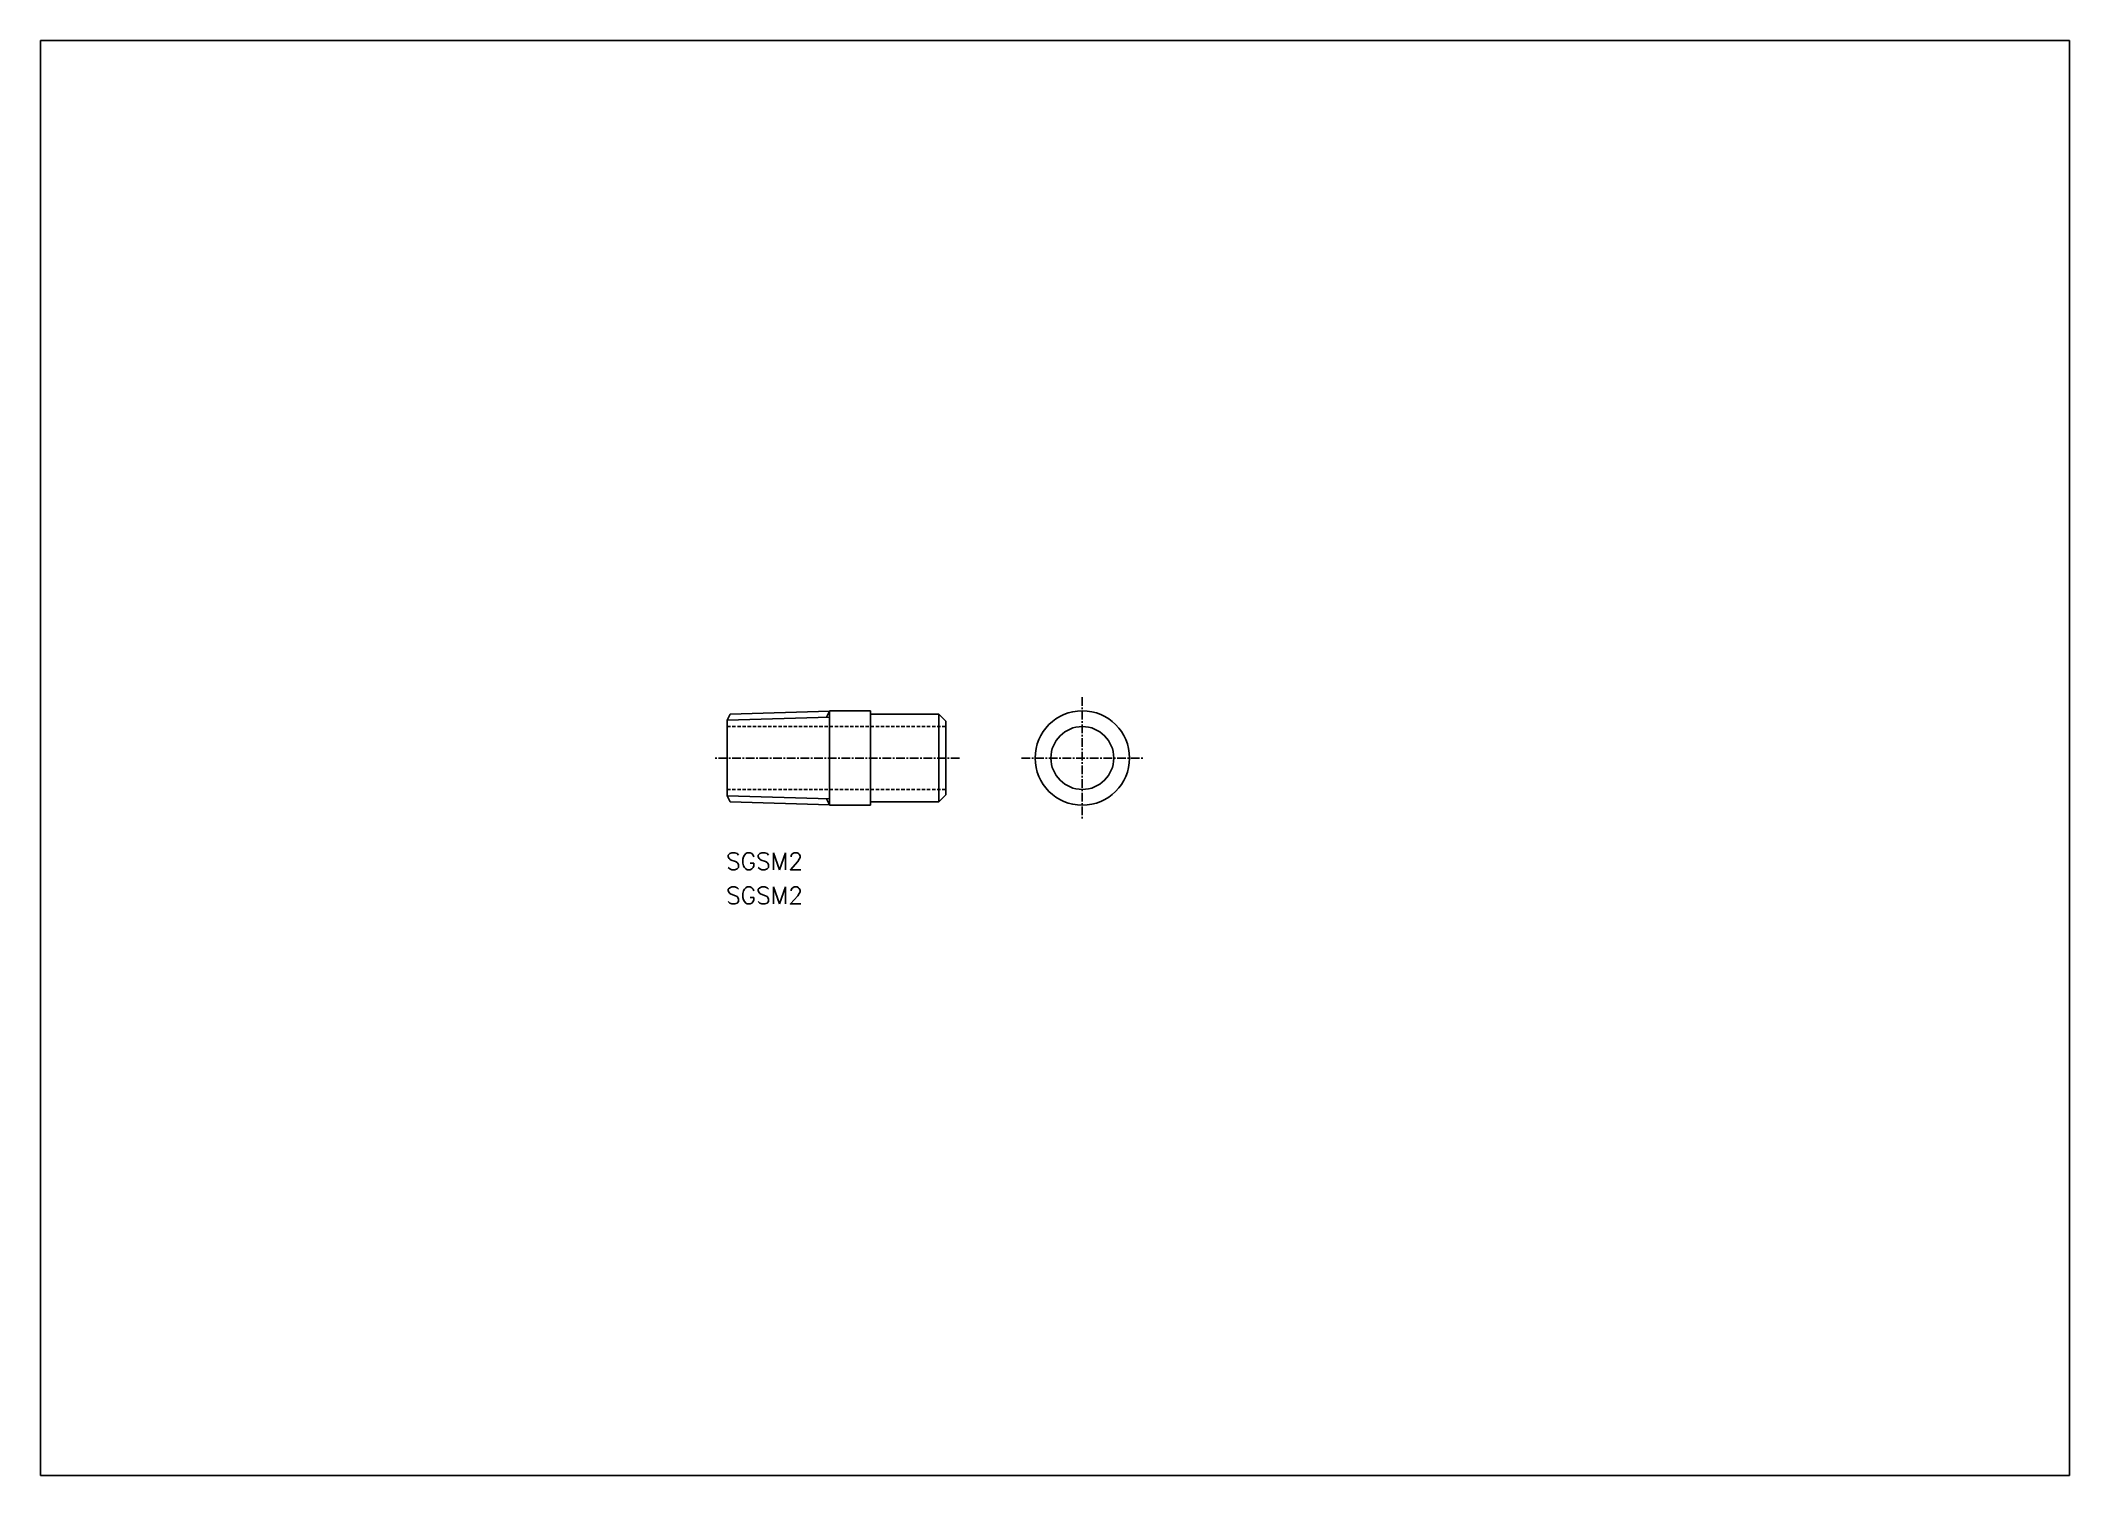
# Model space of a CAD drawing. Extents: x 0 to 297, y 0 to 210.
import ezdxf
from ezdxf.enums import TextEntityAlignment as Align

# ---------------------------------------------------------------- set-up
doc = ezdxf.new("R2010")
doc.units = 0
doc.linetypes.add('CENTER', pattern=[2, 1.25, -0.25, 0.25, -0.25])
doc.linetypes.add('DASHED', pattern=[0.75, 0.5, -0.25])
doc.layers.get('0').update_dxf_attribs({"linetype": 'CONTINUOUS'})
doc.layers.get('DEFPOINTS').update_dxf_attribs({"linetype": 'CONTINUOUS'})
doc.layers.add('CENTER', color=1, linetype='CENTER')
doc.styles.get("Standard").update_dxf_attribs({"font": 'txt.shx', "bigfont": 'extfont.shx'})

msp = doc.modelspace()

# ---------------------------------------------------------------- linework, layer by layer
at = {"color": 7, "linetype": 'CONTINUOUS'}
for p, q in [((100.5, 110.53), (100.95, 111.4)), ((100.5, 99.47), (100.5, 110.53)), ((115.5, 111.86), (100.95, 111.4)), ((115.5, 111.9), (115.5, 98.1)), ((115.5, 111.9), (121.5, 111.9)), ((121.5, 111.9), (121.5, 98.1)), ((121.5, 111.4), (131.49, 111.4)), ((132.5, 110.39), (131.49, 111.4)), ((131.49, 98.6), (131.49, 111.4)), ((132.5, 99.61), (132.5, 110.39)), ((131.5, 102.91), (131.5, 102.91)), ((132.5, 102.31), (132.5, 102.31)), ((100.5, 99.47), (100.95, 98.6)), ((115.5, 98.14), (100.95, 98.6)), ((115.5, 98.1), (121.5, 98.1)), ((121.5, 98.6), (131.49, 98.6)), ((132.5, 99.61), (131.49, 98.6))]:
    msp.add_line(p, q, dxfattribs=at)
at = {"color": 3, "linetype": 'CONTINUOUS'}
for p, q in [((115.5, 111), (100.5, 110.53)), ((115.05, 110.99), (115.5, 111.86)), ((115.5, 99), (100.5, 99.47)), ((115.05, 99.01), (115.5, 98.14))]:
    msp.add_line(p, q, dxfattribs=at)
at = {"color": 3, "linetype": 'DASHED'}
for p, q in [((100.5, 109.6), (132.5, 109.6)), ((100.5, 100.4), (132.5, 100.4))]:
    msp.add_line(p, q, dxfattribs=at)
at = {"color": 7, "linetype": 'CONTINUOUS'}
for radius in [6.9, 4.6]:
    msp.add_circle((152.5, 105), radius, dxfattribs=at)
at = {"layer": 'CENTER', "color": 1, "linetype": 'CENTER'}
for p, q in [((152.5, 113.9), (152.5, 96.1)), ((134.5, 105), (98.5, 105)), ((143.6, 105), (161.4, 105))]:
    msp.add_line(p, q, dxfattribs=at)
at = {"layer": 'DEFPOINTS', "color": 7, "linetype": 'CONTINUOUS'}
msp.add_lwpolyline([(0, 0), (297, 0), (297, 210), (0, 210)], close=True, dxfattribs=at)

# ---------------------------------------------------------------- texts
at = {"color": 7, "linetype": 'CONTINUOUS'}
for p in [(100.35, 89.89), (100.35, 84.89)]:
    msp.add_text('SGSM2', height=2.5, dxfattribs=at).set_placement(p, align=Align.MIDDLE_LEFT)

doc.saveas('drawing.dxf')
